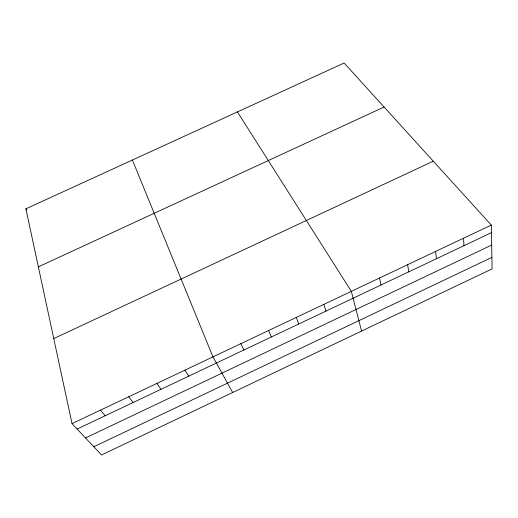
<?xml version="1.0" encoding="UTF-8"?>
<svg xmlns="http://www.w3.org/2000/svg" width="518" height="518" viewBox="0 0 518 518"><rect width="100%" height="100%" fill="white"/><g stroke="black" fill="none" stroke-linecap="round" stroke-linejoin="round"><path stroke-width="0.78" d="M85.509 437.95L491.666 245.072M93.797 446.756L491.893 257.381M72.021 423.614L491.304 225.077L344.133 63.021L25.9 208.819L72.021 423.614L101.534 454.979L492.1 268.881L491.304 225.077M77.137 429.046L491.44 232.653M53.762 338.578L433.281 161.189M38.358 266.848L384.091 107.025M100.421 410.172L105.186 415.747M128.71 396.775L133.132 402.499M25.9 208.819L26.755 210.017M156.902 383.424L160.981 389.303M237.419 111.907L351.34 291.356L361.564 331.08M184.984 370.124L188.727 376.146M232.66 392.502L212.963 356.876L132.394 160.03M240.844 343.674L243.92 349.987M268.622 330.523L271.367 336.978M296.296 317.417L298.711 324.015M323.867 304.364L325.958 311.098M379.545 277.998L380.983 285.017M407.64 264.698L408.747 271.853M435.632 251.444L436.415 258.735M463.519 238.235L463.979 245.674"/></g></svg>
